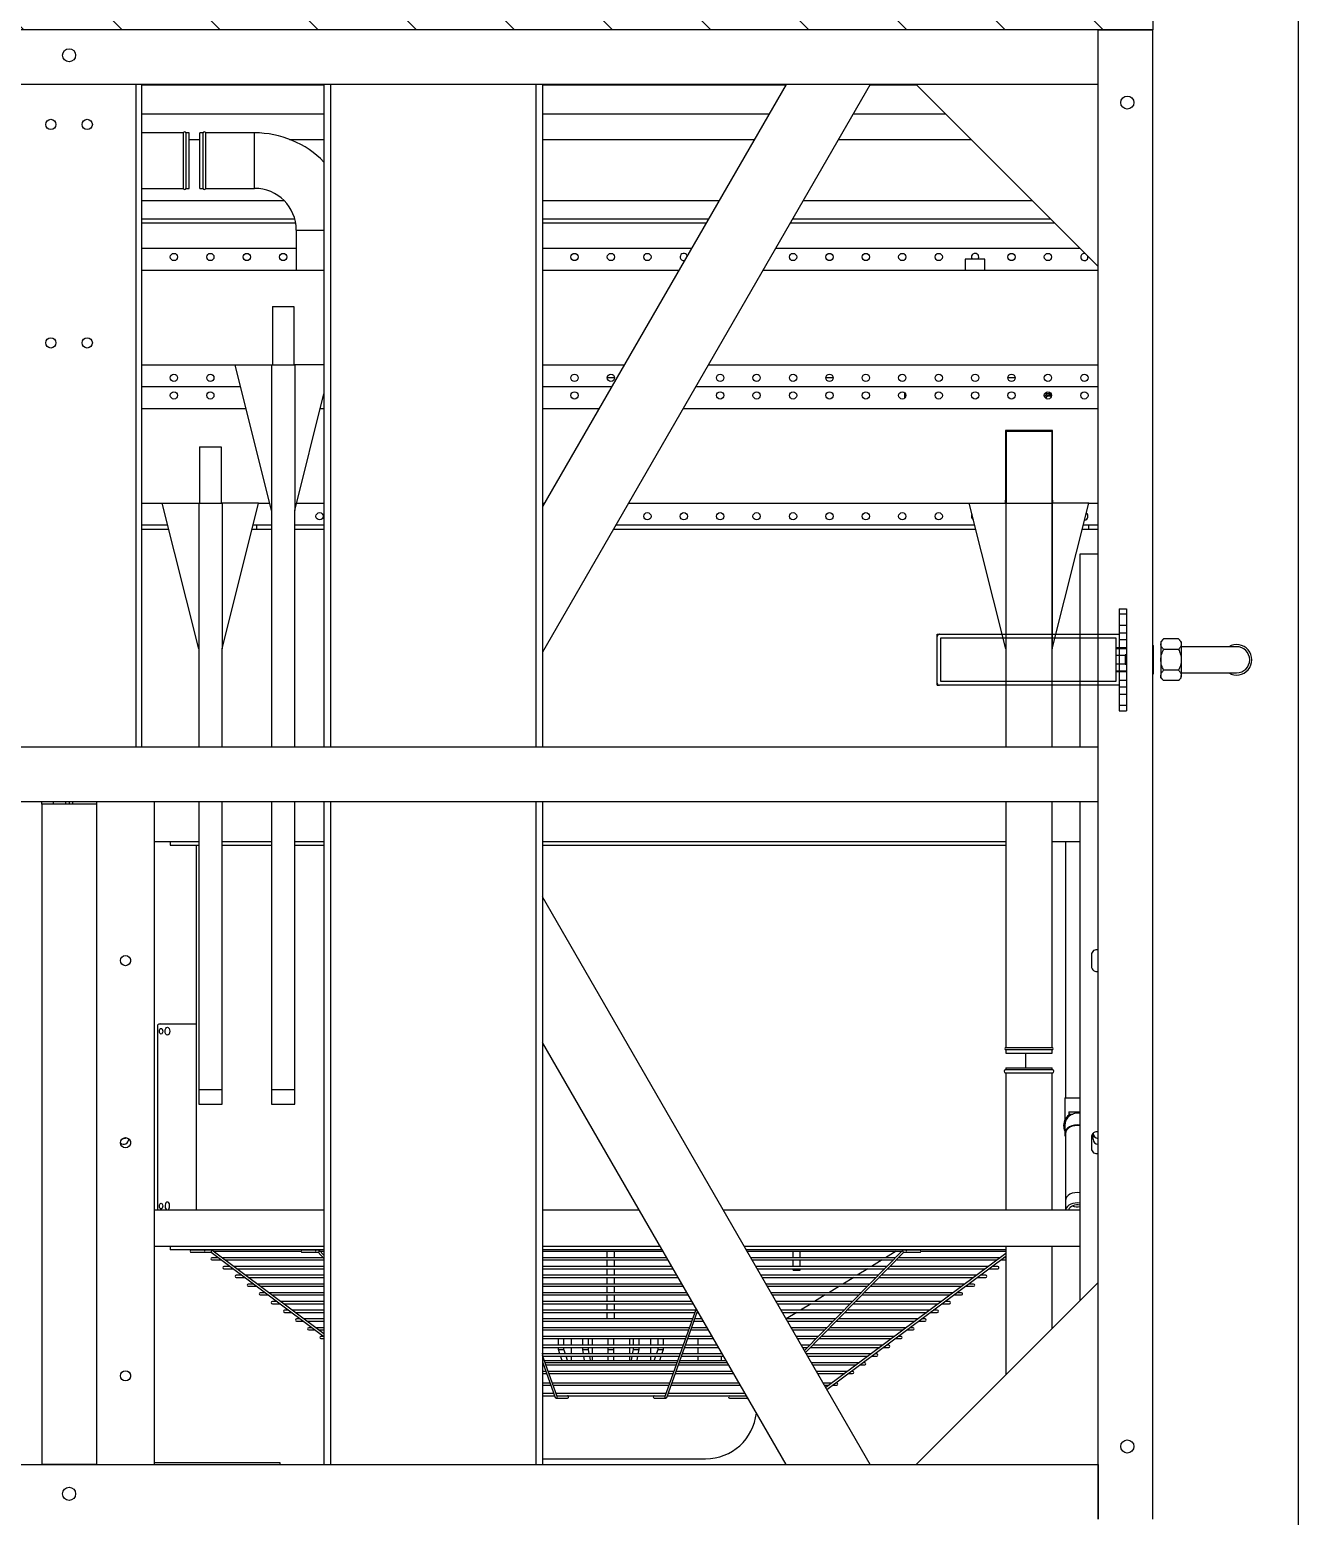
# Model space of a CAD drawing. Header units: millimetres. Extents: x 156850 to 204135, y 56350 to 74150.
# Drawn here: x 164008 to 165750, y 63644 to 65685 of the extents above; entities that cross this region are included whole.
import ezdxf

# ---------------------------------------------------------------- set-up
doc = ezdxf.new("R2010")
doc.units = ezdxf.units.MM
doc.header["$LTSCALE"] = 150
doc.linetypes.add('X-2F-PLAN$0$HIDDEN2', pattern=[4.75, 3.17, -1.58])
doc.layers.add('-----33 Equipment', color=5, linetype='Continuous')

# ---------------------------------------------------------------- blocks, each defined once
blk = doc.blocks.new('X-2F-PLAN$0$SE5')
at = {"color": 0, "linetype": 'Continuous'}
for p, q in [((2256, 2968.3), (2256, 923.3)), ((2331, 2968.3), (2331, 923.3)), ((2331, 2893.3), (2331, 2968.3)), ((5157, 2893.3), (2331, 2893.3)), ((2581, 2893.3), (2331, 2643.3)), ((2644, 2893.3), (3094, 2113.9)), ((2759.5, 2893.3), (3094, 2313.9)), ((3094, 2885.3), (2870, 2885.3)), ((3094, 1983.3), (3094, 2893.3)), ((3103, 1983.3), (3103, 2893.3)), ((3385, 1983.3), (3385, 2893.3)), ((3394, 1983.3), (3394, 2893.3)), ((3454, 2893.3), (3454, 2890.8)), ((3454, 2890.8), (3626.5, 2890.8)), ((3626.5, 2893.3), (3626.5, 1983.3)), ((3706.5, 2893.3), (3781.5, 2893.3)), ((3706.5, 1986.3), (3706.5, 2893.3)), ((3781.5, 1986.3), (3781.5, 2893.3)), ((2837.4, 2801.8), (2812.3, 2801.8)), ((2922.7, 2798.8), (2814, 2798.8)), ((2923.4, 2800.9), (2881, 2682.8)), ((2883, 2679.3), (2926.2, 2799.7)), ((2940.5, 2801.8), (2924.7, 2801.8)), ((3074.1, 2798.8), (2924.9, 2798.8)), ((3075.3, 2801.8), (3059.5, 2801.8)), ((3073.8, 2799.7), (3094, 2743.4)), ((3094, 2752.3), (3076.5, 2800.9)), ((3094, 2798.8), (3077.3, 2798.8)), ((2703.5, 2790.3), (2457.7, 2606.9)), ((2457.7, 2603.2), (2705, 2787.6)), ((2695.5, 2784.3), (2689.9, 2784.3)), ((2689.9, 2781.3), (2691.4, 2781.3)), ((2696.5, 2781.3), (2708.7, 2781.3)), ((2706.9, 2784.3), (2700.5, 2784.3)), ((2815.8, 2795.8), (2921.6, 2795.8)), ((2917.5, 2784.3), (2822.4, 2784.3)), ((2824.1, 2781.3), (2916.4, 2781.3)), ((2919.6, 2781.3), (3080.4, 2781.3)), ((3079.3, 2784.3), (2920.7, 2784.3)), ((2924.8, 2795.8), (3075.2, 2795.8)), ((3078.4, 2795.8), (3094, 2795.8)), ((3094, 2784.3), (3082.5, 2784.3)), ((3083.6, 2781.3), (3094, 2781.3)), ((2457.7, 2593.3), (2457.7, 2770)), ((2657.9, 2756.3), (2651.6, 2756.3)), ((2723.1, 2756.3), (2662.9, 2756.3)), ((2674, 2768.3), (2668.2, 2768.3)), ((2668.2, 2765.3), (2670, 2765.3)), ((2675, 2765.3), (2717.9, 2765.3)), ((2716.2, 2768.3), (2679, 2768.3)), ((2911.7, 2768.3), (2831.6, 2768.3)), ((2833.4, 2765.3), (2910.6, 2765.3)), ((2907.4, 2756.3), (2838.6, 2756.3)), ((3089.4, 2756.3), (2910.6, 2756.3)), ((2913.8, 2765.3), (3086.2, 2765.3)), ((3085.1, 2768.3), (2914.9, 2768.3)), ((3094, 2768.3), (3088.3, 2768.3)), ((3089.3, 2765.3), (3094, 2765.3)), ((3094, 2756.3), (3092.6, 2756.3)), ((3659.7, 2769.4), (3659.7, 2773.1)), ((2732.8, 2739.4), (2597.7, 2601.8)), ((2599.2, 2599), (2734.4, 2736.8)), ((2641.8, 2744.3), (2635, 2744.3)), ((2635, 2741.3), (2637.8, 2741.3)), ((2642.8, 2741.3), (2731.8, 2741.3)), ((2730, 2744.3), (2646.9, 2744.3)), ((2651.6, 2753.3), (2653.9, 2753.3)), ((2658.9, 2753.3), (2724.8, 2753.3)), ((2840.3, 2753.3), (2906.3, 2753.3)), ((2905.3, 2750.3), (2841.8, 2750.3)), ((2903.1, 2744.3), (2845.5, 2744.3)), ((2847.2, 2741.3), (2902, 2741.3)), ((2848.4, 2750.3), (2848.4, 2744.3)), ((2848.4, 2741.3), (2848.4, 2739.3)), ((2880.3, 2750.3), (2880.3, 2744.3)), ((2880.3, 2741.3), (2880.3, 2732.3)), ((2905.2, 2741.3), (3094.8, 2741.3)), ((3093.7, 2744.3), (2906.3, 2744.3)), ((3091.5, 2750.3), (2908.4, 2750.3)), ((2909.5, 2753.3), (3090.5, 2753.3)), ((2929.9, 2741.3), (2927.8, 2735.3)), ((2927.8, 2735.3), (2927.8, 2732.3)), ((2935.3, 2735.3), (2927.8, 2735.3)), ((2933, 2750.3), (2930.9, 2744.3)), ((2937.4, 2741.3), (2935.3, 2735.3)), ((2935.3, 2735.3), (2935.3, 2732.3)), ((2940.5, 2750.3), (2938.4, 2744.3)), ((2945.6, 2744.3), (2945.6, 2750.3)), ((2945.6, 2732.3), (2945.6, 2741.3)), ((2962.4, 2741.3), (2961.3, 2735.3)), ((2961.3, 2735.3), (2961.3, 2732.3)), ((2969.2, 2735.3), (2961.3, 2735.3)), ((2963.9, 2750.3), (2962.9, 2744.3)), ((2970.2, 2741.3), (2969.2, 2735.3)), ((2969.2, 2735.3), (2969.2, 2732.3)), ((2971.8, 2750.3), (2970.8, 2744.3)), ((2974.4, 2744.3), (2974.4, 2750.3)), ((2974.4, 2732.3), (2974.4, 2741.3)), ((2996, 2750.3), (2996, 2744.3)), ((2996, 2741.3), (2996, 2735.3)), ((2996, 2735.3), (2996, 2732.3)), ((3004, 2735.3), (2996, 2735.3)), ((3004, 2750.3), (3004, 2744.3)), ((3004, 2741.3), (3004, 2735.3)), ((3004, 2735.3), (3004, 2732.3)), ((3025.6, 2744.3), (3025.6, 2750.3)), ((3025.6, 2732.3), (3025.6, 2741.3)), ((3028.2, 2750.3), (3029.2, 2744.3)), ((3029.7, 2741.3), (3030.8, 2735.3)), ((3030.8, 2735.3), (3030.8, 2732.3)), ((3038.7, 2735.3), (3030.8, 2735.3)), ((3036.1, 2750.3), (3037.1, 2744.3)), ((3037.6, 2741.3), (3038.7, 2735.3)), ((3038.7, 2735.3), (3038.7, 2732.3)), ((3054.4, 2744.3), (3054.4, 2750.3)), ((3054.4, 2732.3), (3054.4, 2741.3)), ((3059.5, 2750.3), (3061.6, 2744.3)), ((3062.6, 2741.3), (3064.6, 2735.3)), ((3064.6, 2735.3), (3064.6, 2732.3)), ((3072.2, 2735.3), (3064.6, 2735.3)), ((3067, 2750.3), (3069.1, 2744.3)), ((3070.1, 2741.3), (3072.2, 2735.3)), ((3072.2, 2735.3), (3072.2, 2732.3)), ((2609.7, 2720.3), (2601.7, 2720.3)), ((2601.7, 2717.3), (2605.7, 2717.3)), ((2610.7, 2717.3), (2711.1, 2717.3)), ((2714, 2720.3), (2614.7, 2720.3)), ((2625.8, 2732.3), (2618.4, 2732.3)), ((2618.4, 2729.3), (2621.7, 2729.3)), ((2626.8, 2729.3), (2722.8, 2729.3)), ((2725.8, 2732.3), (2630.8, 2732.3)), ((2715.3, 2717.3), (2745.6, 2717.3)), ((2743.9, 2720.3), (2718.2, 2720.3)), ((2727, 2729.3), (2738.7, 2729.3)), ((2736.9, 2732.3), (2730, 2732.3)), ((2898.8, 2732.3), (2852.4, 2732.3)), ((2854.1, 2729.3), (2897.7, 2729.3)), ((2894.5, 2720.3), (2859.3, 2720.3)), ((2861.1, 2717.3), (2893.4, 2717.3)), ((2880.3, 2729.3), (2880.3, 2720.3)), ((2896.5, 2717.3), (3094, 2717.3)), ((3094, 2720.3), (2897.7, 2720.3)), ((2900.9, 2729.3), (3094, 2729.3)), ((3094, 2732.3), (2902, 2732.3)), ((2927.8, 2729.3), (2927.8, 2720.3)), ((2935.3, 2729.3), (2935.3, 2720.3)), ((2945.6, 2720.3), (2945.6, 2729.3)), ((2961.3, 2729.3), (2961.3, 2720.3)), ((2969.2, 2729.3), (2969.2, 2720.3)), ((2974.4, 2720.3), (2974.4, 2729.3)), ((2996, 2729.3), (2996, 2720.3)), ((3004, 2729.3), (3004, 2720.3)), ((3025.6, 2720.3), (3025.6, 2729.3)), ((3030.8, 2729.3), (3030.8, 2720.3)), ((3038.7, 2729.3), (3038.7, 2720.3)), ((3054.4, 2720.3), (3054.4, 2729.3)), ((3064.6, 2729.3), (3064.6, 2720.3)), ((3072.2, 2729.3), (3072.2, 2720.3)), ((3398.3, 2720.3), (3394, 2720.3)), ((3549.1, 2601.8), (3394, 2717.5)), ((3394.3, 2717.3), (3398.3, 2717.3)), ((2394.2, 2706.5), (2394.2, 2593.3)), ((2577.5, 2696.3), (2568.5, 2696.3)), ((2690.5, 2696.3), (2582.5, 2696.3)), ((2593.6, 2708.3), (2585.1, 2708.3)), ((2585.1, 2705.3), (2589.6, 2705.3)), ((2594.6, 2705.3), (2699.3, 2705.3)), ((2702.2, 2708.3), (2598.6, 2708.3)), ((2757.7, 2696.3), (2694.7, 2696.3)), ((2703.5, 2705.3), (2752.5, 2705.3)), ((2750.8, 2708.3), (2706.4, 2708.3)), ((2890.2, 2708.3), (2866.3, 2708.3)), ((2868, 2705.3), (2889.1, 2705.3)), ((2885.9, 2696.3), (2873.2, 2696.3)), ((3094, 2696.3), (2889.1, 2696.3)), ((2892.3, 2705.3), (3094, 2705.3)), ((3094, 2708.3), (2893.4, 2708.3)), ((3394, 2713.8), (3548.1, 2598.8)), ((3401.4, 2708.3), (3394, 2708.3)), ((3394, 2705.3), (3405.4, 2705.3)), ((3417.5, 2696.3), (3394, 2696.3)), ((3414.9, 2708.3), (3406.4, 2708.3)), ((3410.4, 2705.3), (3414.9, 2705.3)), ((3431.5, 2696.3), (3422.5, 2696.3)), ((2561.4, 2684.3), (2551.9, 2684.3)), ((2551.9, 2681.3), (2557.4, 2681.3)), ((2562.4, 2681.3), (2675.7, 2681.3)), ((2678.7, 2684.3), (2566.4, 2684.3)), ((2568.5, 2693.3), (2573.5, 2693.3)), ((2578.5, 2693.3), (2687.5, 2693.3)), ((2679.9, 2681.3), (2766.4, 2681.3)), ((2764.7, 2684.3), (2682.9, 2684.3)), ((2691.7, 2693.3), (2759.5, 2693.3)), ((2725.2, 2672.3), (2739.9, 2681.3)), ((2744.7, 2684.3), (2759.4, 2693.3)), ((2874.9, 2693.3), (2884.8, 2693.3)), ((2881.6, 2684.3), (2880.1, 2684.3)), ((2883.7, 2681.3), (3094, 2681.3)), ((3094, 2684.3), (2884.7, 2684.3)), ((2888, 2693.3), (3094, 2693.3)), ((2995, 2693.3), (2995, 2684.3)), ((2995, 2681.3), (2995, 2672.3)), ((3005, 2693.3), (3005, 2684.3)), ((3005, 2681.3), (3005, 2672.3)), ((3394, 2693.3), (3421.5, 2693.3)), ((3433.5, 2684.3), (3394, 2684.3)), ((3394, 2681.3), (3437.6, 2681.3)), ((3426.5, 2693.3), (3431.5, 2693.3)), ((3448.1, 2684.3), (3438.6, 2684.3)), ((3442.6, 2681.3), (3448.1, 2681.3)), ((2356, 1983.3), (2356, 2668.3)), ((2529.3, 2660.3), (2518.6, 2660.3)), ((2518.6, 2657.3), (2525.2, 2657.3)), ((2530.3, 2657.3), (2652.2, 2657.3)), ((2655.1, 2660.3), (2534.3, 2660.3)), ((2545.4, 2672.3), (2535.2, 2672.3)), ((2535.2, 2669.3), (2541.3, 2669.3)), ((2546.3, 2669.3), (2664, 2669.3)), ((2666.9, 2672.3), (2550.4, 2672.3)), ((2656.4, 2657.3), (2780.2, 2657.3)), ((2778.5, 2660.3), (2659.3, 2660.3)), ((2668.2, 2669.3), (2773.3, 2669.3)), ((2771.6, 2672.3), (2671.1, 2672.3)), ((2686.2, 2648.3), (2700.9, 2657.3)), ((2705.7, 2660.3), (2720.4, 2669.3)), ((3094, 2672.3), (2887.1, 2672.3)), ((2888.8, 2669.3), (3094, 2669.3)), ((3094, 2660.3), (2894, 2660.3)), ((2896.5, 2657.3), (3094, 2657.3)), ((2995, 2669.3), (2995, 2660.3)), ((2995, 2657.3), (2995, 2648.3)), ((3005, 2669.3), (3005, 2660.3)), ((3005, 2657.3), (3005, 2648.3)), ((3449.6, 2672.3), (3394, 2672.3)), ((3394, 2669.3), (3453.6, 2669.3)), ((3465.7, 2660.3), (3394, 2660.3)), ((3394, 2657.3), (3469.7, 2657.3)), ((3464.8, 2672.3), (3454.6, 2672.3)), ((3458.7, 2669.3), (3464.8, 2669.3)), ((3481.4, 2660.3), (3470.7, 2660.3)), ((3474.7, 2657.3), (3481.4, 2657.3)), ((2497.1, 2636.3), (2485.4, 2636.3)), ((2485.4, 2633.3), (2493.1, 2633.3)), ((2498.1, 2633.3), (2628.6, 2633.3)), ((2513.2, 2648.3), (2502, 2648.3)), ((2502, 2645.3), (2509.2, 2645.3)), ((2631.6, 2636.3), (2502.1, 2636.3)), ((2514.2, 2645.3), (2640.4, 2645.3)), ((2643.4, 2648.3), (2518.2, 2648.3)), ((2632.8, 2633.3), (2794.1, 2633.3)), ((2792.4, 2636.3), (2635.8, 2636.3)), ((2644.6, 2645.3), (2787.2, 2645.3)), ((2647.2, 2624.3), (2661.9, 2633.3)), ((2785.4, 2648.3), (2647.6, 2648.3)), ((2666.7, 2636.3), (2681.4, 2645.3)), ((3094, 2648.3), (2900.9, 2648.3)), ((2902.6, 2645.3), (3094, 2645.3)), ((3094, 2636.3), (2907.8, 2636.3)), ((2909.6, 2633.3), (3094, 2633.3)), ((2995, 2645.3), (2995, 2636.3)), ((2995, 2633.3), (2995, 2624.3)), ((3005, 2645.3), (3005, 2636.3)), ((3005, 2633.3), (3005, 2624.3)), ((3481.8, 2648.3), (3394, 2648.3)), ((3394, 2645.3), (3485.8, 2645.3)), ((3497.9, 2636.3), (3394, 2636.3)), ((3394, 2633.3), (3501.9, 2633.3)), ((3498, 2648.3), (3486.8, 2648.3)), ((3490.8, 2645.3), (3498, 2645.3)), ((3514.6, 2636.3), (3502.9, 2636.3)), ((3506.9, 2633.3), (3514.6, 2633.3)), ((2481, 2624.3), (2468.7, 2624.3)), ((2468.7, 2621.3), (2477, 2621.3)), ((2482, 2621.3), (2616.9, 2621.3)), ((2619.8, 2624.3), (2486, 2624.3)), ((2621.1, 2621.3), (2801, 2621.3)), ((2799.3, 2624.3), (2624, 2624.3)), ((2627.7, 2612.3), (2642.4, 2621.3)), ((2750, 2626.3), (2740, 2626.3)), ((2740, 2626.3), (2740, 2624.3)), ((2740, 2621.3), (2740, 2612.3)), ((2750, 2626.3), (2750, 2624.3)), ((2750, 2621.3), (2750, 2612.3)), ((3094, 2624.3), (2914.8, 2624.3)), ((2916.5, 2621.3), (3094, 2621.3)), ((2995, 2621.3), (2995, 2612.3)), ((3005, 2621.3), (3005, 2612.3)), ((3514, 2624.3), (3394, 2624.3)), ((3394, 2621.3), (3518, 2621.3)), ((3531.3, 2624.3), (3519, 2624.3)), ((3523, 2621.3), (3531.3, 2621.3)), ((2817.2, 2593.3), (2356, 2593.3)), ((2464.9, 2612.3), (2457.7, 2612.3)), ((2457.7, 2609.3), (2460.9, 2609.3)), ((2574.6, 2600.3), (2457.7, 2600.3)), ((2457.7, 2598.3), (2813.7, 2598.3)), ((2457.7, 2593.8), (2816.9, 2593.8)), ((2465.9, 2609.3), (2605.1, 2609.3)), ((2608, 2612.3), (2470, 2612.3)), ((2593.1, 2601.8), (2576.1, 2601.8)), ((2576.1, 2598.8), (2593.1, 2598.8)), ((2593.1, 2598.8), (2598.7, 2598.8)), ((2598, 2601.8), (2593.2, 2601.8)), ((2813.7, 2600.3), (2600.5, 2600.3)), ((2608.2, 2600.3), (2622.9, 2609.3)), ((2609.3, 2609.3), (2808, 2609.3)), ((2806.2, 2612.3), (2612.2, 2612.3)), ((2740, 2609.3), (2740, 2600.3)), ((2750, 2609.3), (2750, 2600.3)), ((3094, 2612.3), (2921.7, 2612.3)), ((2923.4, 2609.3), (3094, 2609.3)), ((3094, 2600.3), (2927.8, 2600.3)), ((2929.8, 2598.3), (3094, 2598.3)), ((2932.4, 2593.8), (3094, 2593.8)), ((3094, 2593.3), (2932.7, 2593.3)), ((2995, 2609.3), (2995, 2600.3)), ((3005, 2609.3), (3005, 2600.3)), ((3530, 2612.3), (3394, 2612.3)), ((3402.2, 2601.8), (3394, 2610.2)), ((3394, 2605.9), (3400.8, 2599)), ((3399.5, 2600.3), (3394, 2600.3)), ((3394, 2598.3), (3605, 2598.3)), ((3394, 2593.8), (3605, 2593.8)), ((3626.5, 2593.3), (3394, 2593.3)), ((3394.9, 2609.3), (3534.1, 2609.3)), ((3401.3, 2598.8), (3406.7, 2598.8)), ((3406.9, 2601.8), (3402, 2601.8)), ((3423.9, 2601.8), (3406.9, 2601.8)), ((3406.9, 2598.8), (3423.9, 2598.8)), ((3546.1, 2600.3), (3425.4, 2600.3)), ((3547.9, 2612.3), (3535, 2612.3)), ((3539.1, 2609.3), (3547.9, 2609.3)), ((3548.2, 2598.8), (3558.8, 2598.8)), ((3558.8, 2601.8), (3549.1, 2601.8)), ((3576, 2601.8), (3559, 2601.8)), ((3559, 2598.8), (3576, 2598.8)), ((3569.5, 2593.3), (3569.5, 2593.8)), ((3605, 2593.8), (3605, 2598.3)), ((2846.1, 2543.3), (2356, 2543.3)), ((2376, 2531), (2376, 2543.3)), ((2376, 2439), (2376, 2531)), ((2394.2, 2543.3), (2394.2, 2355.8)), ((2457.7, 2355.8), (2457.7, 2543.3)), ((3094, 2543.3), (2961.5, 2543.3)), ((3626.5, 2543.3), (3394, 2543.3)), ((3569.5, 2042.8), (3569.5, 2543.3)), ((3622.6, 2290.5), (3622.6, 2543.3)), ((2340.2, 2443.3), (2340.2, 2459.3)), ((3659.7, 2449.4), (3659.7, 2453.1)), ((2338, 2446.3), (2338, 2438.1)), ((2377, 2427.9), (2377, 2439)), ((3662, 2446.3), (3662, 2445.9)), ((2371.5, 2408.9), (2356, 2408.9)), ((2371.5, 2411.9), (2365.7, 2411.9)), ((2371.5, 2408.9), (2371.5, 2411.9)), ((2377, 2389.8), (2377, 2420.6)), ((2377, 2389.8), (2356, 2389.8)), ((2376, 2038.3), (2376, 2389.8)), ((3466, 2398.5), (3434, 2398.5)), ((3434, 2398.5), (3434, 2378.3)), ((3466, 2378.3), (3466, 2398.5)), ((3566, 2398.5), (3534, 2398.5)), ((3534, 2398.5), (3534, 2378.3)), ((3566, 2378.3), (3566, 2398.5)), ((3466, 2378.3), (3434, 2378.3)), ((3434, 2378.3), (3434, 1983.3)), ((3466, 2378.3), (3434, 2378.3)), ((3466, 1983.3), (3466, 2378.3)), ((3566, 2378.3), (3534, 2378.3)), ((3534, 2378.3), (3534, 1983.3)), ((3566, 2378.3), (3534, 2378.3)), ((3566, 1983.3), (3566, 2378.3)), ((2394.2, 2355.8), (2457.7, 2355.8)), ((2457.7, 2350.8), (2394.2, 2350.8)), ((2394.2, 2350.8), (2394.2, 2348.3)), ((2457.7, 2348.3), (2394.2, 2348.3)), ((2430.5, 2348.3), (2430.5, 2328.3)), ((2457.7, 2348.3), (2457.7, 2350.8)), ((2457.7, 2328.3), (2394.2, 2328.3)), ((2394.2, 2328.3), (2394.2, 2323.8)), ((2457.7, 2323.8), (2457.7, 2328.3)), ((2394.2, 2323.8), (2457.7, 2323.8)), ((2457.7, 2320.8), (2394.2, 2320.8)), ((2394.2, 2320.8), (2394.2, 1983.3)), ((2457.7, 1983.3), (2457.7, 2320.8)), ((3618.9, 2288.3), (3569.5, 2288.3)), ((2340.2, 2193.3), (2340.2, 2209.3)), ((3659.7, 2199.4), (3659.7, 2203.1)), ((3094, 2042.8), (2457.7, 2042.8)), ((3434, 2042.8), (3394, 2042.8)), ((3534, 2042.8), (3466, 2042.8)), ((3605, 2042.8), (3566, 2042.8)), ((3605, 2038.3), (3605, 2042.8)), ((2356, 2038.3), (2394.2, 2038.3)), ((2457.7, 2038.3), (3094, 2038.3)), ((3394, 2038.3), (3434, 2038.3)), ((3466, 2038.3), (3534, 2038.3)), ((3566, 2038.3), (3626.5, 2038.3)), ((2331, 1983.3), (2331, 1908.3)), ((2331, 1983.3), (5157, 1983.3)), ((3706.5, 1983.3), (3706.5, 1986.3)), ((3706.5, 1986.3), (3781.5, 1986.3)), ((3739.5, 1983.3), (3739.5, 1986.3)), ((3744, 1983.3), (3744, 1986.3)), ((3744, 1983.3), (3744, 1986.3)), ((3748.5, 1986.3), (3748.5, 1983.3)), ((3766, 1983.3), (3766, 1986.3)), ((3781.5, 1986.3), (3781.5, 1983.3)), ((2331, 1908.3), (5157, 1908.3)), ((2356, 1643.3), (2356, 1908.3)), ((2394.2, 1908.3), (2394.2, 1573.3)), ((2457.7, 1573.3), (2457.7, 1908.3)), ((3094, 998.3), (3094, 1908.3)), ((3103, 998.3), (3103, 1908.3)), ((3385, 998.3), (3385, 1908.3)), ((3394, 998.3), (3394, 1908.3)), ((3434, 1908.3), (3434, 1583.3)), ((3466, 1583.3), (3466, 1908.3)), ((3534, 1908.3), (3534, 1773.3)), ((3566, 1773.3), (3566, 1908.3)), ((3644, 1908.3), (3644, 998.3)), ((3652, 1908.3), (3652, 998.3)), ((2220.8, 1816.9), (2217, 1813.1)), ((2220.8, 1816.9), (2241.2, 1816.9)), ((2245, 1813.1), (2241.2, 1816.9)), ((2179, 1806.3), (2141, 1806.3)), ((2217, 1806.3), (2179, 1806.3)), ((2217, 1813.1), (2217, 1809.8)), ((2217, 1788.3), (2217, 1809.8)), ((2220.8, 1802.6), (2241.2, 1802.6)), ((2245, 1813.1), (2245, 1809.8)), ((2245, 1788.3), (2245, 1809.8)), ((2256, 1808.3), (2255, 1807.3)), ((2255, 1807.3), (2255, 1769.3)), ((2217, 1766.8), (2217, 1788.3)), ((2245, 1766.8), (2245, 1788.3)), ((2644, 998.3), (3094, 1777.7)), ((2141, 1770.3), (2179, 1770.3)), ((2179, 1770.3), (2217, 1770.3)), ((2217, 1763.5), (2217, 1766.8)), ((2217, 1763.5), (2220.8, 1759.6)), ((2220.8, 1774), (2241.2, 1774)), ((2220.8, 1759.6), (2241.2, 1759.6)), ((2241.2, 1759.6), (2245, 1763.5)), ((2245, 1763.5), (2245, 1766.8)), ((2255, 1769.3), (2256, 1768.3)), ((2394, 1773.3), (2344, 1573.3)), ((2394, 1573.3), (2394, 1773.3)), ((2458, 1773.3), (2508, 1573.3)), ((2458, 1573.3), (2458, 1773.3)), ((3534, 1773.3), (3484, 1573.3)), ((3534, 1573.3), (3534, 1773.3)), ((3566, 1773.3), (3616, 1573.3)), ((3566, 1573.3), (3566, 1773.3)), ((2331, 1643.3), (2356, 1643.3)), ((2331, 1609.3), (2353, 1609.3)), ((2331, 1603.3), (2351.5, 1603.3)), ((2344, 1609.3), (2344, 1603.3)), ((2394, 1609.3), (2394.2, 1609.3)), ((2394, 1603.3), (2394.2, 1603.3)), ((2457.7, 1609.3), (2458, 1609.3)), ((2457.7, 1603.3), (2458, 1603.3)), ((2499, 1609.3), (2996.8, 1609.3)), ((2500.5, 1603.3), (2993.3, 1603.3)), ((3394, 1609.3), (3434, 1609.3)), ((3394, 1603.3), (3434, 1603.3)), ((3466, 1609.3), (3493, 1609.3)), ((3466, 1603.3), (3491.5, 1603.3)), ((3486, 1609.3), (3486, 1603.3)), ((3607, 1609.3), (3644, 1609.3)), ((3608.5, 1603.3), (3644, 1603.3)), ((2344, 1573.3), (2331, 1573.3)), ((2344, 1573.3), (2394, 1573.3)), ((2394, 1573.3), (2394.2, 1573.3)), ((2457.7, 1573.3), (2394.2, 1573.3)), ((2394.7, 1473.3), (2394.7, 1573.3)), ((2457.3, 1473.3), (2457.3, 1573.3)), ((2457.7, 1573.3), (2458, 1573.3)), ((2508, 1573.3), (2458, 1573.3)), ((2976, 1573.3), (2508, 1573.3)), ((2759.5, 998.3), (3094, 1577.7)), ((3094, 1573.3), (3091.4, 1573.3)), ((3434, 1583.3), (3394, 1423.3)), ((3431.5, 1573.3), (3394, 1573.3)), ((3434, 1383.3), (3434, 1583.3)), ((3466, 1583.3), (3516, 1383.3)), ((3466, 1383.3), (3466, 1583.3)), ((3484, 1573.3), (3468.5, 1573.3)), ((3484, 1573.3), (3534, 1573.3)), ((3534, 1573.3), (3534, 1573.3)), ((3566, 1573.3), (3534, 1573.3)), ((3535.2, 1495.8), (3535.2, 1573.3)), ((3564.8, 1495.8), (3564.8, 1573.3)), ((3566, 1573.3), (3566, 1573.3)), ((3616, 1573.3), (3566, 1573.3)), ((3644, 1573.3), (3616, 1573.3)), ((2393.9, 1569.3), (2393.9, 1473.3)), ((2458.1, 1473.3), (2458.1, 1569.3)), ((2394.7, 1549.3), (2393.9, 1549.3)), ((3564.8, 1495.8), (3535.2, 1495.8)), ((2393.9, 1473.3), (2394.7, 1473.3)), ((2394.7, 1474.9), (2394.7, 1473.3)), ((2394.7, 1474.9), (2457.3, 1474.9)), ((2394.7, 1473.3), (2394.7, 1473.3)), ((2394.7, 1473.3), (2457.3, 1473.3)), ((2457.3, 1474.9), (2457.3, 1473.3)), ((2457.3, 1473.3), (2458.1, 1473.3)), ((2457.3, 1473.3), (2457.3, 1473.3)), ((2900.9, 1443.3), (2331, 1443.3)), ((2402.8, 1429.4), (2400.7, 1425.7)), ((2597, 1421.3), (2597, 1429.3)), ((3094, 1443.3), (3016.4, 1443.3)), ((3399, 1443.3), (3394, 1443.3)), ((3644, 1443.3), (3501, 1443.3)), ((2883.6, 1413.3), (2331, 1413.3)), ((2400.7, 1425.7), (2395, 1425.7)), ((2404.3, 1422.8), (2395.7, 1422.8)), ((3094, 1413.3), (2999.1, 1413.3)), ((3644, 1413.3), (3508.5, 1413.3)), ((2455, 1400.8), (2445, 1400.8)), ((2705, 1400.8), (2695, 1400.8)), ((3005, 1400.8), (2995, 1400.8)), ((2866.3, 1383.3), (2331, 1383.3)), ((3094, 1383.3), (2981.7, 1383.3)), ((3394, 1383.3), (3434, 1383.3)), ((3434, 1383.3), (3434, 1383.3)), ((3466, 1383.3), (3434, 1383.3)), ((3435.2, 1303.3), (3435.2, 1383.3)), ((3464.8, 1303.3), (3464.8, 1383.3)), ((3466, 1383.3), (3466, 1383.3)), ((3516, 1383.3), (3466, 1383.3)), ((3644, 1383.3), (3516, 1383.3)), ((3464.8, 1303.3), (3435.2, 1303.3)), ((2791.2, 1253.3), (2331, 1253.3)), ((2331, 1248.3), (2581, 998.3)), ((2486.5, 1253.3), (2486.5, 1238.3)), ((2513.5, 1238.3), (2513.5, 1253.3)), ((3094, 1253.3), (2906.7, 1253.3)), ((3644, 1253.3), (3394, 1253.3)), ((3432.1, 1198.3), (3432.1, 1253.3)), ((2486.5, 1238.3), (2513.5, 1238.3)), ((2773.9, 1223.3), (2356, 1223.3)), ((3094, 1223.3), (2889.4, 1223.3)), ((3644, 1223.3), (3432.1, 1223.3)), ((2753.7, 1188.3), (2391, 1188.3)), ((3094, 1188.3), (2869.2, 1188.3)), ((3432.1, 1198.3), (3394, 1198.3)), ((3432.1, 1198.3), (3394, 1198.3)), ((3644, 1188.3), (3433, 1188.3)), ((2396, 1183.3), (2750.8, 1183.3)), ((2866.3, 1183.3), (3094, 1183.3)), ((3434.1, 1183.3), (3644, 1183.3)), ((2421, 1158.3), (2736.4, 1158.3)), ((2851.8, 1158.3), (3094, 1158.3)), ((3448.5, 1158.3), (3644, 1158.3)), ((3489.3, 1141.1), (3489.3, 1064.8)), ((3556.8, 1141.1), (3489.3, 1141.1)), ((3489.3, 1141.1), (3489.3, 1064.8)), ((3556.8, 1064.8), (3556.8, 1141.1)), ((3559.8, 1141.1), (3559.8, 1064.8)), ((3564.3, 1141.1), (3559.8, 1141.1)), ((3564.3, 1141.1), (3564.3, 1064.8)), ((3579.3, 1141.1), (3579.3, 1064.8)), ((3583.8, 1141.1), (3579.3, 1141.1)), ((3583.8, 1064.8), (3583.8, 1141.1)), ((3586.8, 1141.1), (3586.8, 1064.8)), ((3644, 1141.1), (3586.8, 1141.1)), ((2687.6, 1073.8), (2505.5, 1073.8)), ((3094, 1073.8), (2803.1, 1073.8)), ((3441.2, 1073.8), (3394, 1073.8)), ((3489.3, 1064.8), (3556.8, 1064.8)), ((3559.8, 1064.8), (3564.3, 1064.8)), ((3579.3, 1073.8), (3564.3, 1073.8)), ((3579.3, 1064.8), (3583.8, 1064.8)), ((3586.8, 1064.8), (3644, 1064.8)), ((2667.4, 1038.8), (2540.5, 1038.8)), ((3094, 1038.8), (2782.8, 1038.8)), ((3644, 1038.8), (3394, 1038.8)), ((2331, 998.3), (2331, 923.3)), ((2331, 998.3), (5157, 998.3)), ((2644.3, 998.8), (2580.5, 998.8)), ((3094, 998.8), (2759.8, 998.8)), ((3644, 998.8), (3394, 998.8)), ((2331, 923.3), (2256, 923.3)), ((2331, 923.3), (5157, 923.3))]:
    blk.add_line(p, q, dxfattribs=at)
at = {"color": 0, "linetype": 'X-2F-PLAN$0$HIDDEN2'}
for p, q in [((2292, 1718.3), (2292, 1858.3)), ((2302, 1858.3), (2292, 1858.3)), ((2302, 1718.3), (2302, 1858.3)), ((2302, 1850.8), (2292, 1850.8)), ((2292, 1835.8), (2302, 1835.8)), ((2302, 1825.3), (2292, 1825.3)), ((2302, 1823.3), (2549, 1823.3)), ((2307, 1758.3), (2307, 1818.3)), ((2307, 1818.3), (2547, 1818.3)), ((2547, 1818.3), (2547, 1758.3)), ((2552, 1823.3), (2549, 1823.3)), ((2552, 1823.3), (2552, 1820.3)), ((2552, 1820.3), (2552, 1756.3)), ((2302, 1816.3), (2292, 1816.3)), ((2292, 1804.9), (2307, 1804.9)), ((2307, 1803.4), (2292, 1803.4)), ((2292, 1794.9), (2294, 1794.9)), ((2294, 1794), (2292, 1794)), ((2292, 1782.6), (2294, 1782.6)), ((2292, 1781.7), (2294, 1781.7)), ((2294, 1781.7), (2294, 1794.9)), ((2307, 1794), (2294, 1794)), ((2294, 1782.6), (2307, 1782.6)), ((2292, 1773.1), (2307, 1773.1)), ((2292, 1771.7), (2307, 1771.7)), ((2302, 1760.3), (2292, 1760.3)), ((2547, 1758.3), (2307, 1758.3)), ((2552, 1756.3), (2552, 1753.3)), ((2302, 1751.3), (2292, 1751.3)), ((2302, 1740.8), (2292, 1740.8)), ((2549, 1753.3), (2302, 1753.3)), ((2552, 1753.3), (2549, 1753.3)), ((2292, 1725.8), (2302, 1725.8)), ((2302, 1718.3), (2292, 1718.3))]:
    blk.add_line(p, q, dxfattribs=at)
at = {"color": 0, "linetype": 'Continuous'}
for centre, radius in [((3744, 2933.3), 9), ((2291, 2868.3), 9), ((3666.5, 2771.3), 7), ((3666.5, 2451.3), 7), ((3666.5, 2201.3), 7), ((2550, 1591.3), 5), ((2600, 1591.3), 5), ((2650, 1591.3), 5), ((2700, 1591.3), 5), ((2750, 1591.3), 5), ((2800, 1591.3), 5), ((2850, 1591.3), 5), ((2900, 1591.3), 5), ((2950, 1591.3), 5), ((3400, 1591.3), 5), ((2350, 1425.3), 5), ((2400, 1425.3), 5), ((2450, 1425.3), 5), ((2500, 1425.3), 5), ((2550, 1425.3), 5), ((2600, 1425.3), 5), ((2650, 1425.3), 5), ((2700, 1425.3), 5), ((2750, 1425.3), 5), ((2800, 1425.3), 5), ((2850, 1425.3), 5), ((3050, 1425.3), 5), ((3550, 1425.3), 5), ((3600, 1425.3), 5), ((2350, 1401.3), 5), ((2400, 1401.3), 5), ((2450, 1401.3), 5), ((2500, 1401.3), 5), ((2550, 1401.3), 5), ((2600, 1401.3), 5), ((2650, 1401.3), 5), ((2700, 1401.3), 5), ((2750, 1401.3), 5), ((2800, 1401.3), 5), ((2850, 1401.3), 5), ((3000, 1401.3), 5), ((3050, 1401.3), 5), ((3550, 1401.3), 5), ((3600, 1401.3), 5), ((3719, 1353.3), 7), ((3769, 1353.3), 7), ((2400, 1235.3), 5), ((2450, 1235.3), 5), ((2550, 1235.3), 5), ((2600, 1235.3), 5), ((2650, 1235.3), 5), ((2700, 1235.3), 5), ((2750, 1235.3), 5), ((2950, 1235.3), 5), ((3000, 1235.3), 5), ((3050, 1235.3), 5), ((3450, 1235.3), 5), ((3500, 1235.3), 5), ((3550, 1235.3), 5), ((3600, 1235.3), 5), ((3719, 1053.3), 7), ((3769, 1053.3), 7), ((2291, 1023.3), 9), ((3744, 958.3), 9)]:
    blk.add_circle(centre, radius, dxfattribs=at)
for centre, radius, start, end in [((2870, 2815.3), 70, 90, 174.1263), ((2689.9, 2782.8), 1.5, 90, 270), ((2651.6, 2754.8), 1.5, 90, 270), ((2668.2, 2766.8), 1.5, 90, 270), ((2635, 2742.8), 1.5, 90, 270), ((2601.7, 2718.8), 1.5, 90, 270), ((2618.4, 2730.8), 1.5, 90, 270), ((3398.3, 2718.8), 1.5, 270, 90), ((2568.5, 2694.8), 1.5, 90, 270), ((2585.1, 2706.8), 1.5, 90, 270), ((3414.9, 2706.8), 1.5, 270, 90), ((3431.5, 2694.8), 1.5, 270, 90), ((2551.9, 2682.8), 1.5, 90, 270), ((3448.1, 2682.8), 1.5, 270, 90), ((2518.6, 2658.8), 1.5, 90, 270), ((2535.2, 2670.8), 1.5, 90, 270), ((3464.8, 2670.8), 1.5, 270, 90), ((3481.4, 2658.8), 1.5, 270, 90), ((2485.4, 2634.8), 1.5, 90, 270), ((2502, 2646.8), 1.5, 90, 270), ((3498, 2646.8), 1.5, 270, 90), ((3514.6, 2634.8), 1.5, 270, 90), ((2468.7, 2622.8), 1.5, 90, 270), ((3531.3, 2622.8), 1.5, 270, 90), ((2576.1, 2600.3), 1.5, 90, 270), ((2593.1, 2600.3), 1.5, 270, 90), ((3406.9, 2600.3), 1.5, 90, 270), ((3423.9, 2600.3), 1.5, 270, 90), ((3547.9, 2610.8), 1.5, 270, 90), ((3559, 2600.3), 1.5, 90, 270), ((3564.5, 2598.8), 1.5, 340.5288, 0), ((3576, 2600.3), 1.5, 270, 90), ((2333.2, 2459.3), 7, 0, 108.7493), ((2331, 2446.3), 7, 0, 90), ((3669, 2446.3), 7, 50.0993, 180), ((2331, 2438.3), 7, 0, 90), ((2333.2, 2443.3), 7, 251.2507, 0), ((2331, 2438.3), 7, 358.8287, 0), ((2360, 2427.9), 18.5, 0, 23.2315), ((3669, 2438.3), 7, 81.8974, 119.8737), ((2360, 2427.9), 17, 256.391, 0), ((2360, 2427.9), 18.5, 300.1327, 0), ((2394.2, 2353.3), 2.5, 90, 270), ((2457.7, 2353.3), 2.5, 270, 90), ((2394.2, 2322.3), 1.5, 90, 270), ((2457.7, 2322.3), 1.5, 270, 90), ((3619.1, 2292.9), 4.6, 267.0837, 317.1181), ((2333.2, 2209.3), 7, 0, 108.7493), ((2333.2, 2193.3), 7, 251.2507, 0), ((2141, 1788.3), 21, 58.9973, 301.0027), ((2141, 1788.3), 18, 90, 270), ((2350, 1591.3), 5, 92.8842, 239.0434), ((2500, 1591.3), 5, 0, 61.2629), ((2375.2, 1569.6), 18.7, 359.1024, 11.4931), ((2476.8, 1569.6), 18.7, 168.5058, 180.8987), ((2500, 1591.3), 5, 326.8096, 0), ((2394, 1546), 1.05, 50.0215, 96.1826), ((2394, 1534.5), 1.05, 263.8174, 309.9785), ((2394, 1514), 1.05, 50.0215, 96.1826), ((2394, 1502.5), 1.05, 263.8174, 309.9785), ((2394, 1482), 1.05, 50.0215, 96.1826), ((2396, 1434), 8.3, 322.408, 326.1851), ((2396, 1434), 8.3, 262.408, 277.592), ((2396, 1434), 9.5, 264.3082, 325.0999), ((2396, 1434), 11.5, 283.2674, 320.097), ((2350, 1235.3), 5, 0, 193.0519), ((2350, 1235.3), 5, 256.9481, 0), ((2500, 1235.3), 5, 143.1301, 0), ((2500, 1235.3), 5, 0, 36.8699), ((2900, 1235.3), 5, 200.1708, 0), ((2900, 1235.3), 5, 0, 99.8292), ((3489.3, 1198.3), 57.2, 180, 270), ((3558.3, 1141.1), 1.5, 0, 180), ((3585.3, 1141.1), 1.5, 0, 180), ((3489.3, 1198.3), 133.4, 224.4285, 270), ((3558.3, 1064.8), 1.5, 180, 0), ((3585.3, 1064.8), 1.5, 180, 0)]:
    blk.add_arc(centre, radius, start, end, dxfattribs=at)
at = {"color": 0, "linetype": 'X-2F-PLAN$0$HIDDEN2'}
for centre, start, end in [((2549, 1820.3), 0, 90), ((2549, 1756.3), 270, 0)]:
    blk.add_arc(centre, 3, start, end, dxfattribs=at)
at = {"color": 0, "linetype": 'Continuous'}
for centre, major_axis, ratio, start_param, end_param in [((2837.4, 2800.3), (0, 1.5), 0.707107, 3.141593, 6.283185), ((2924.8, 2800.3), (-0.89, 1.26), 0.91231, 0, 0.570541), ((2924.8, 2800.3), (-0.89, 1.26), 0.91231, 3.712133, 6.283185), ((2940.5, 2800.3), (0, -1.5), 0.965926, 0, 3.141593), ((3059.5, 2800.3), (0, 1.5), 0.965926, 0, 3.141593), ((3075.2, 2800.3), (0.89, 1.26), 0.91231, 0, 2.571052), ((3075.2, 2800.3), (0.89, 1.26), 0.91231, 5.712645, 6.283185), ((2598.4, 2600.3), (0.61, -1.45), 0.645273, 0, 2.87705), ((2598.4, 2600.3), (0.61, -1.45), 0.645273, 6.018642, 6.283185), ((3401.6, 2600.3), (-0.61, -1.45), 0.645273, 3.406136, 6.283185), ((3401.6, 2600.3), (-0.61, -1.45), 0.645273, 0, 0.264543), ((3548.6, 2600.3), (-0.5, -1.5), 0.234542, 3.219295, 6.283185), ((3548.6, 2600.3), (-0.5, -1.5), 0.234542, 0, 0.077702), ((2360, 2545.3), (-16, 0), 0.707107, 1.318116, 2.9637), ((2360, 2545.3), (-12.1, 0), 0.707107, 1.232674, 2.904584), ((2360, 2531), (-12.1, 0), 0.707107, 4.138243, 5.050511), ((2360, 2531), (-16, 0), 0.707107, 1.318116, 3.141593), ((2360, 2531), (-16, 0), 0.707107, 1.318116, 3.141593), ((3609, 2538.3), (0, 5.5), 0.573576, 0.4297, 5.853486), ((2360, 2439), (17, 0), 0.707107, 4.474868, 6.283185), ((2360, 2439), (-16, 0), 0.707107, 1.318116, 3.141593), ((2360, 2439), (17, 0), 0.707107, 0, 0.344701), ((3620.6, 2290.3), (1.77, -1.77), 0.520567, 0.819756, 1.090831)]:
    blk.add_ellipse(centre, major_axis=major_axis, ratio=ratio, start_param=start_param, end_param=end_param, dxfattribs=at)
for centre, major_axis in [((3617.6, 2538.3), (0, -4)), ((3609, 2298.3), (0, 5.5)), ((3617.6, 2298.3), (0, -4))]:
    blk.add_ellipse(centre, major_axis=major_axis, ratio=0.573576, dxfattribs=at)
blk.add_open_spline([(3622.5, 2289.7), (3622.6, 2290), (3622.6, 2290.2), (3622.6, 2290.5)], degree=3, dxfattribs=at)
for points, knots in [([(2217, 1809.8), (2217, 1811), (2217.4, 1812.2), (2218.4, 1814), (2218.8, 1814.6), (2219.8, 1815.8), (2220.3, 1816.4), (2220.8, 1816.9)], [0, 0, 0, 0, 0.5, 0.5, 0.75, 0.75, 1, 1, 1, 1]), ([(2241.2, 1816.9), (2242.3, 1815.8), (2243.2, 1814.7), (2244.3, 1812.9), (2244.5, 1812.3), (2244.8, 1811.3), (2244.9, 1811), (2245, 1810.4), (2245, 1810.1), (2245, 1809.8)], [0, 0, 0, 0, 0.5, 0.5, 0.75, 0.75, 0.875, 0.875, 1, 1, 1, 1]), ([(2220.8, 1802.6), (2219.7, 1803.7), (2218.8, 1804.9), (2217.7, 1806.7), (2217.5, 1807.3), (2217.2, 1808.2), (2217.1, 1808.5), (2217, 1809.1), (2217, 1809.5), (2217, 1809.8)], [0, 0, 0, 0, 0.5, 0.5, 0.75, 0.75, 0.875, 0.875, 1, 1, 1, 1]), ([(2217, 1788.3), (2217, 1788.9), (2217, 1789.5), (2217.1, 1790.8), (2217.2, 1791.4), (2217.5, 1793.3), (2217.7, 1794.5), (2218.4, 1796.8), (2218.8, 1798), (2219.8, 1800.4), (2220.3, 1801.5), (2220.8, 1802.6)], [0, 0, 0, 0, 0.125, 0.125, 0.25, 0.25, 0.5, 0.5, 0.75, 0.75, 1, 1, 1, 1]), ([(2245, 1809.8), (2245, 1808.5), (2244.6, 1807.3), (2243.6, 1805.5), (2243.2, 1804.9), (2242.2, 1803.7), (2241.7, 1803.2), (2241.2, 1802.6)], [0, 0, 0, 0, 0.5, 0.5, 0.75, 0.75, 1, 1, 1, 1]), ([(2241.2, 1802.6), (2241.7, 1801.5), (2242.2, 1800.4), (2242.9, 1798.6), (2243.2, 1798), (2243.6, 1796.8), (2243.8, 1796.2), (2244.6, 1793.2), (2245, 1790.8), (2245, 1788.3)], [0, 0, 0, 0, 0.25, 0.25, 0.375, 0.375, 0.5, 0.5, 1, 1, 1, 1]), ([(2220.8, 1774), (2220.3, 1775.1), (2219.8, 1776.2), (2219.1, 1777.9), (2218.8, 1778.5), (2218.4, 1779.7), (2218.2, 1780.3), (2217.4, 1783.3), (2217, 1785.8), (2217, 1788.3)], [0, 0, 0, 0, 0.25, 0.25, 0.375, 0.375, 0.5, 0.5, 1, 1, 1, 1]), ([(2245, 1788.3), (2245, 1787.7), (2245, 1787), (2244.9, 1785.8), (2244.8, 1785.1), (2244.5, 1783.3), (2244.3, 1782.1), (2243.6, 1779.7), (2243.2, 1778.5), (2242.2, 1776.2), (2241.7, 1775.1), (2241.2, 1774)], [0, 0, 0, 0, 0.125, 0.125, 0.25, 0.25, 0.5, 0.5, 0.75, 0.75, 1, 1, 1, 1]), ([(2217, 1766.8), (2217, 1768), (2217.4, 1769.3), (2218.4, 1771.1), (2218.8, 1771.7), (2219.8, 1772.8), (2220.3, 1773.4), (2220.8, 1774)], [0, 0, 0, 0, 0.5, 0.5, 0.75, 0.75, 1, 1, 1, 1]), ([(2220.8, 1759.6), (2219.7, 1760.8), (2218.8, 1761.9), (2217.7, 1763.7), (2217.5, 1764.3), (2217.2, 1765.2), (2217.1, 1765.5), (2217, 1766.2), (2217, 1766.5), (2217, 1766.8)], [0, 0, 0, 0, 0.5, 0.5, 0.75, 0.75, 0.875, 0.875, 1, 1, 1, 1]), ([(2241.2, 1774), (2242.3, 1772.8), (2243.2, 1771.7), (2244.3, 1769.9), (2244.5, 1769.3), (2244.8, 1768.4), (2244.9, 1768.1), (2245, 1767.4), (2245, 1767.1), (2245, 1766.8)], [0, 0, 0, 0, 0.5, 0.5, 0.75, 0.75, 0.875, 0.875, 1, 1, 1, 1]), ([(2245, 1766.8), (2245, 1765.5), (2244.6, 1764.3), (2243.6, 1762.5), (2243.2, 1761.9), (2242.2, 1760.8), (2241.7, 1760.2), (2241.2, 1759.6)], [0, 0, 0, 0, 0.5, 0.5, 0.75, 0.75, 1, 1, 1, 1]), ([(3535, 1573.3), (3535, 1573.3), (3535.1, 1573.3), (3535.1, 1573.1), (3535.2, 1573.1), (3535.2, 1573), (3535.2, 1573), (3535.2, 1573)], [0, 0, 0, 0, 0.125, 0.125, 0.25, 0.25, 0.2519124, 0.2519124, 0.2519124, 0.2519124]), ([(3564.8, 1573), (3564.8, 1573.1), (3564.9, 1573.1), (3564.9, 1573.3), (3564.9, 1573.3), (3565, 1573.3)], [0.7530355, 0.7530355, 0.7530355, 0.7530355, 0.875, 0.875, 1, 1, 1, 1]), ([(3435, 1383.3), (3435, 1383.3), (3435.1, 1383.3), (3435.1, 1383.1), (3435.2, 1383.1), (3435.2, 1383), (3435.2, 1382.9), (3435.2, 1382.9)], [0, 0, 0, 0, 0.125, 0.125, 0.25, 0.25, 0.2688737, 0.2688737, 0.2688737, 0.2688737]), ([(3464.8, 1382.9), (3464.8, 1382.9), (3464.8, 1383), (3464.8, 1383.1), (3464.9, 1383.1), (3464.9, 1383.3), (3464.9, 1383.3), (3465, 1383.3)], [0.7346765, 0.7346765, 0.7346765, 0.7346765, 0.75, 0.75, 0.875, 0.875, 1, 1, 1, 1])]:
    blk.add_open_spline(points, degree=3, knots=knots, dxfattribs=at)
blk = doc.blocks.new('X-2F-PLAN$0$zw$C47F')
at = {"layer": '-----33 Equipment'}
h = blk.add_hatch(dxfattribs=at)
h.set_pattern_fill('ANSI31', color=256, scale=30)
h.set_pattern_definition([(45, (-286491.21, 63992.95), (-67.35192, 67.35192), [])])
h.paths.add_polyline_path([(8828.8, 136), (8828.8, 3112), (9028.8, 3112), (9028.8, 136)])
for points in [[(-506.2, -63.7), (-506.2, 3436.3), (9493.8, 3436.3), (9493.8, -63.7)], [(8828.8, 136), (8828.8, 3112), (9028.8, 3112), (9028.8, 136)]]:
    blk.add_lwpolyline(points, close=True, dxfattribs=at)
at = {"layer": '-----33 Equipment', "rotation": 90}
blk.add_blockref('X-2F-PLAN$0$SE5', (9752.1, -2120), dxfattribs=at)

msp = doc.modelspace()

# ---------------------------------------------------------------- block references
at = {"layer": '-----33 Equipment', "rotation": 90.00000000000001}
msp.add_blockref('X-2F-PLAN$0$zw$C47F', (165686.3, 56856.2), dxfattribs=at)

doc.saveas('drawing.dxf')
